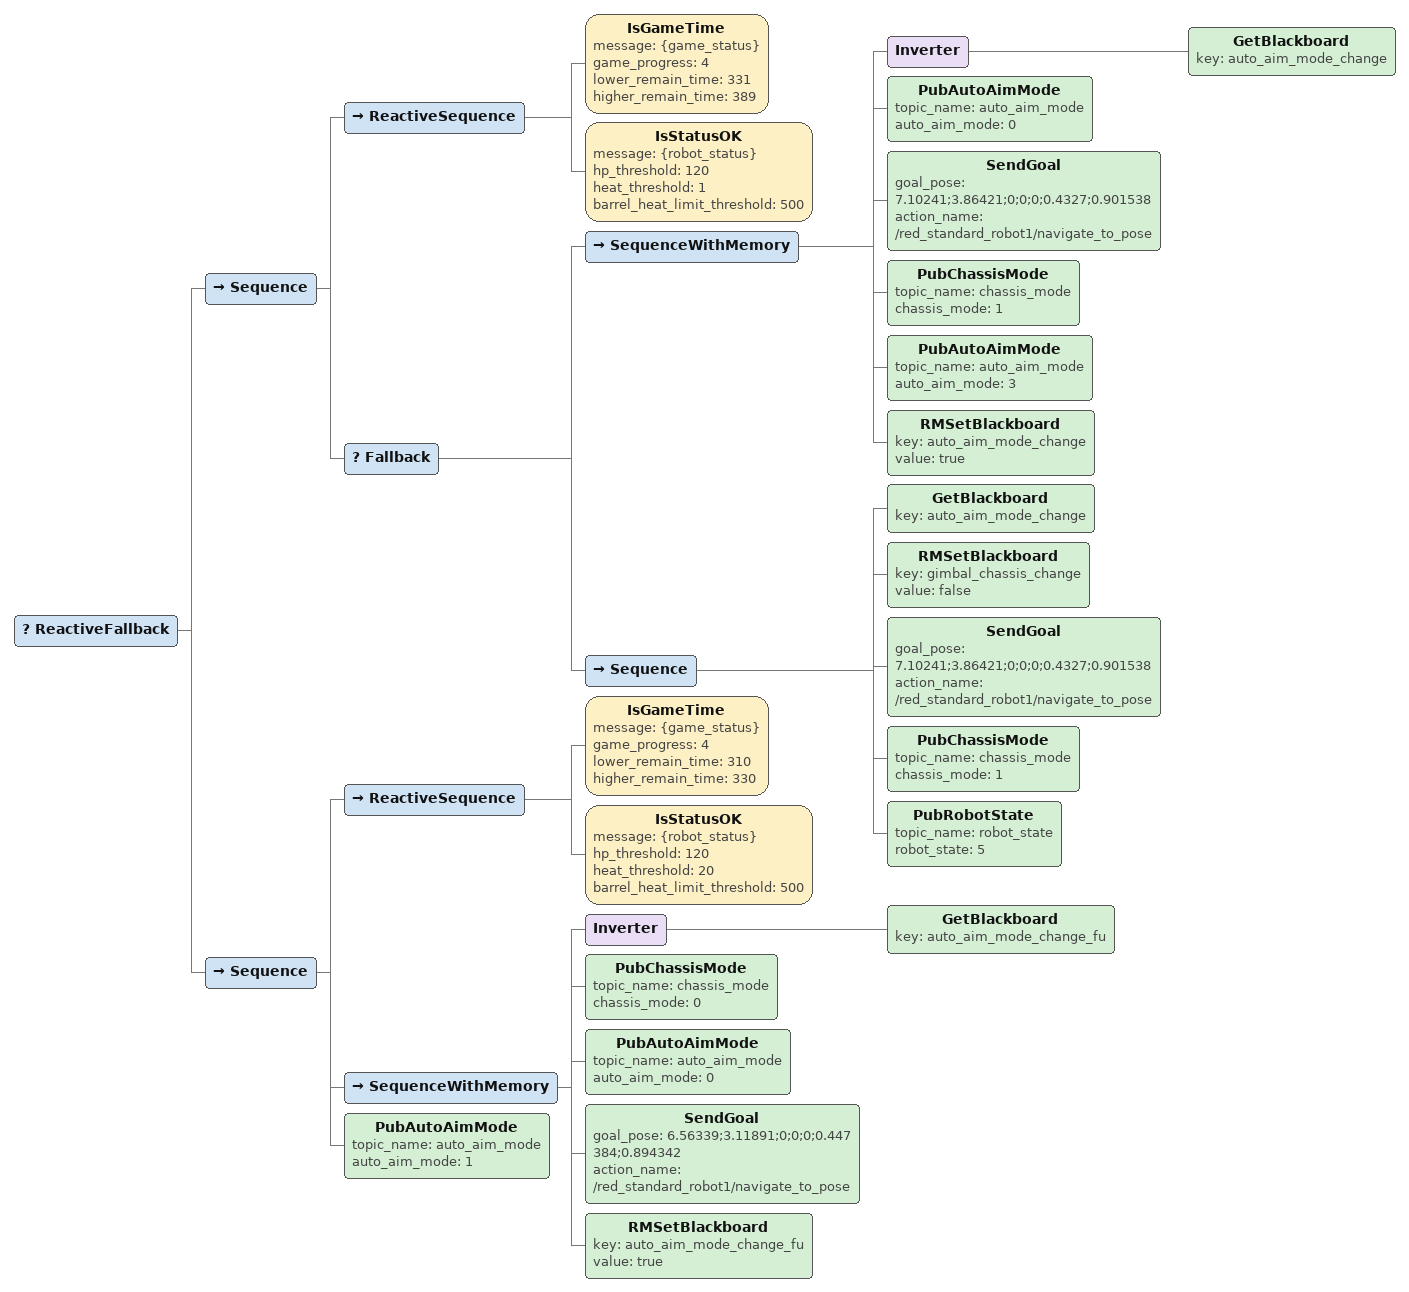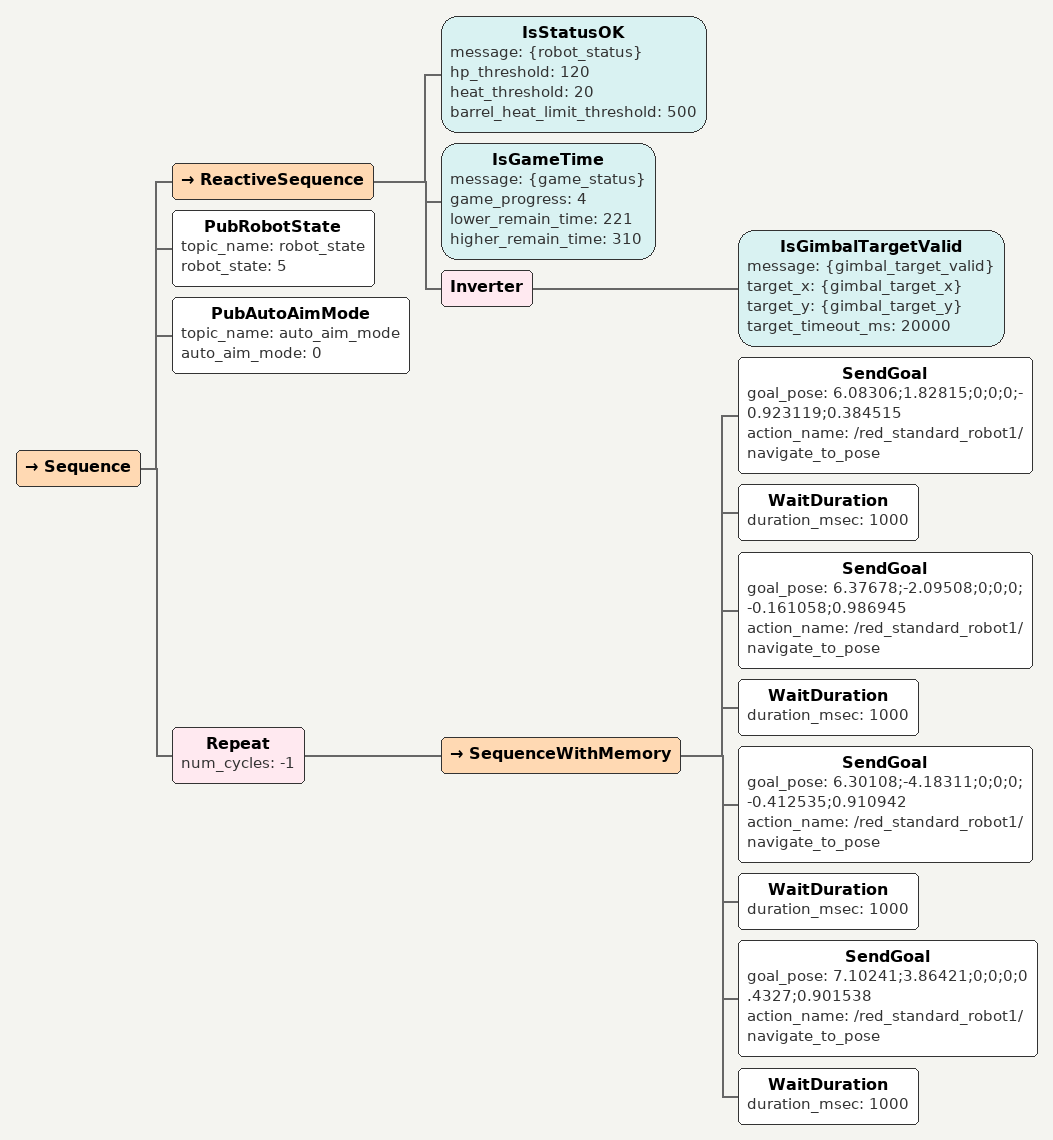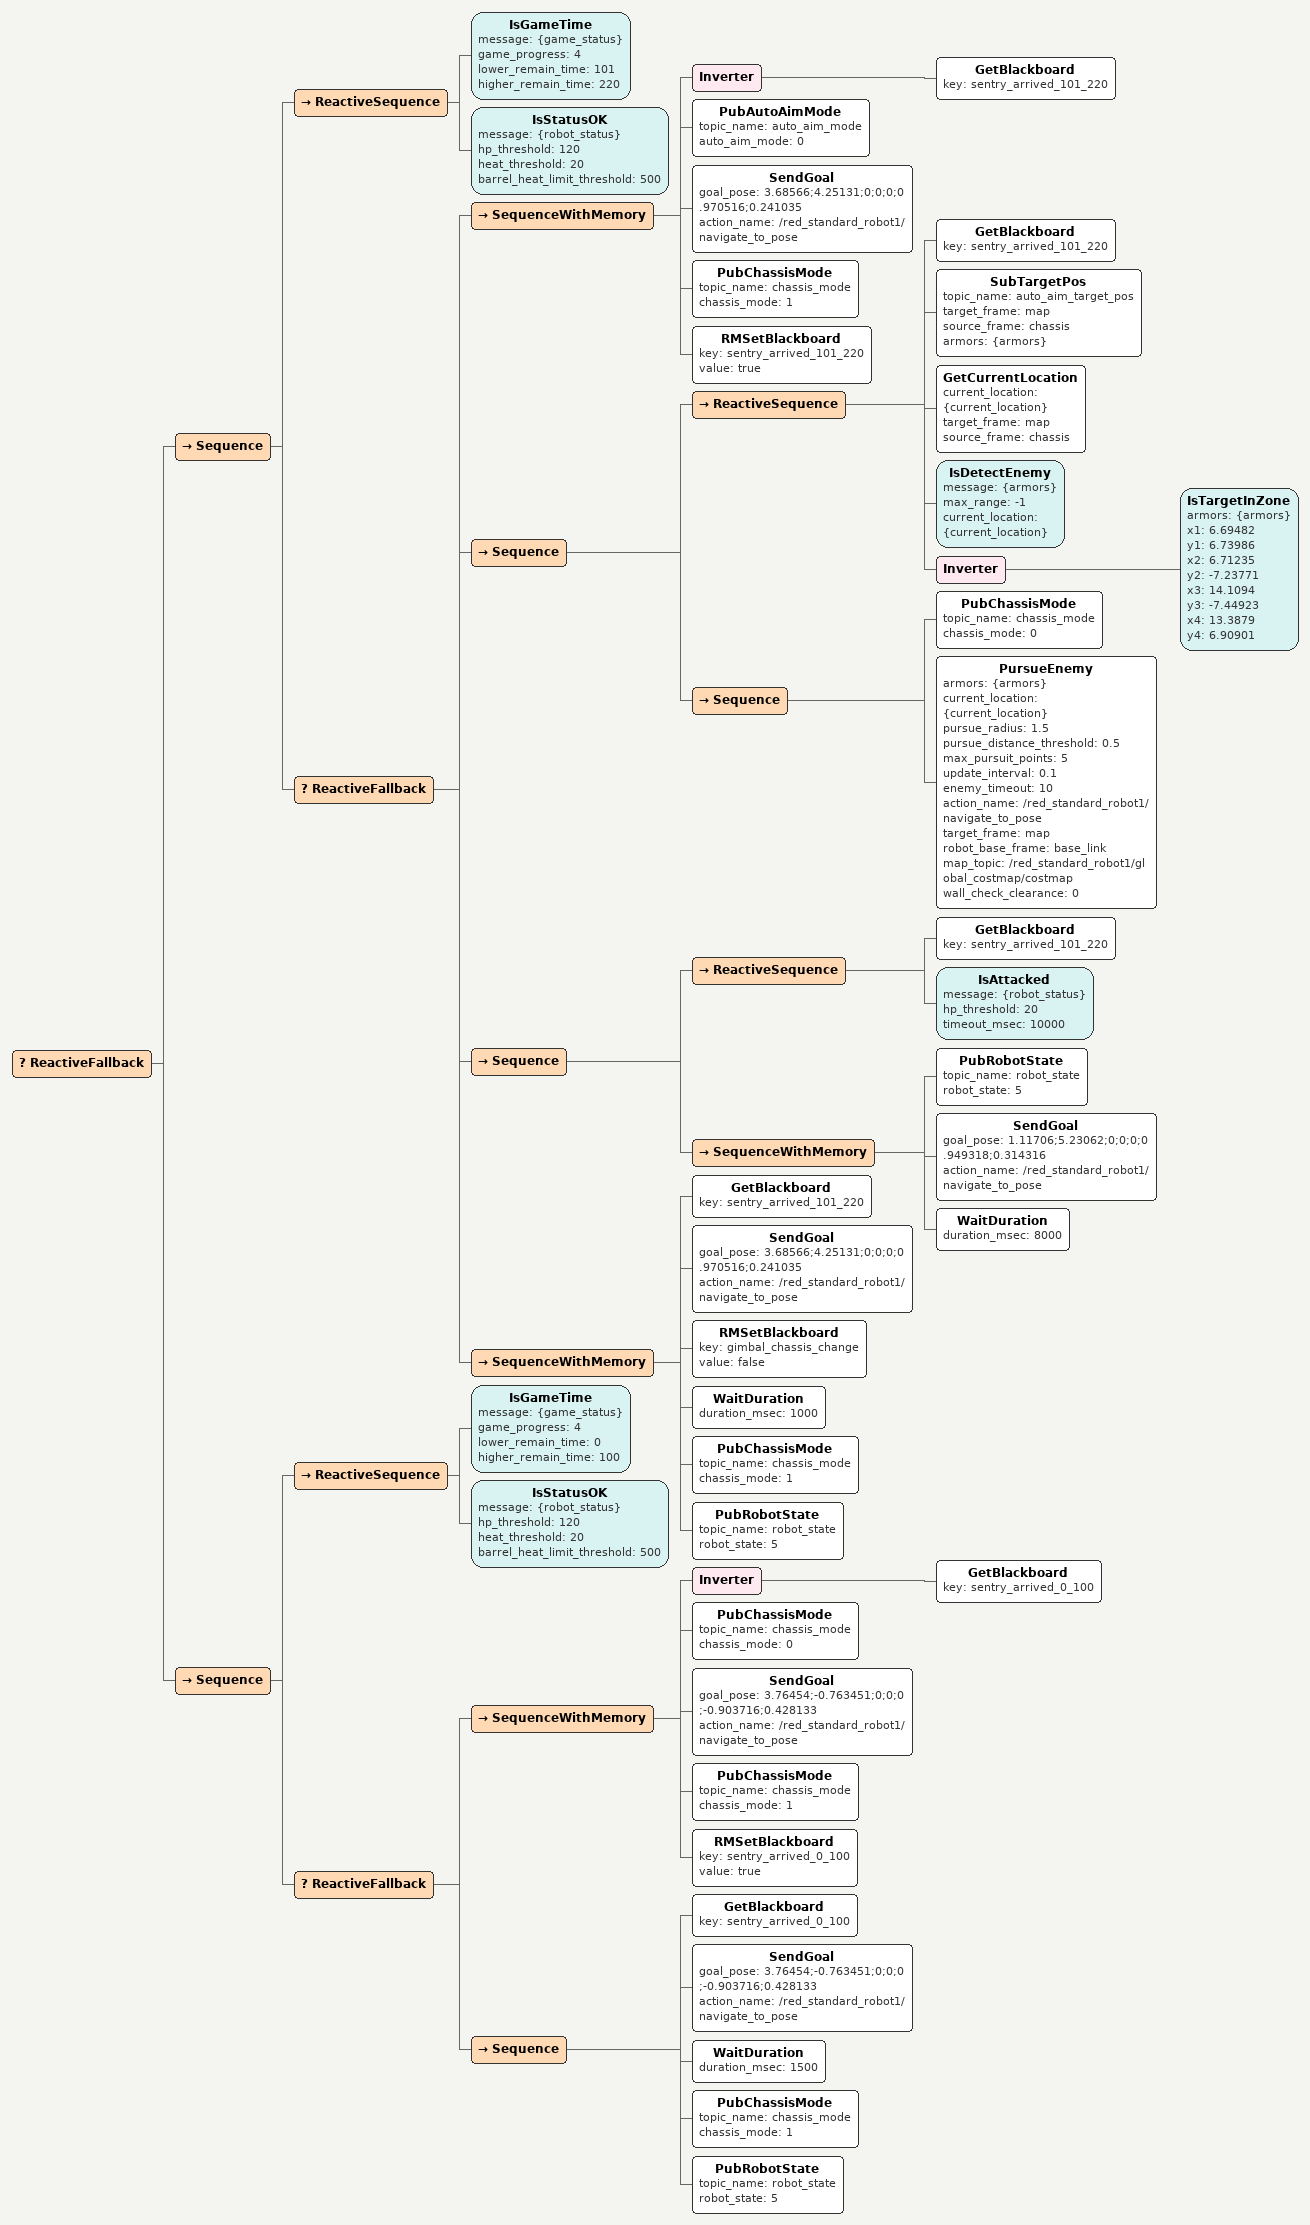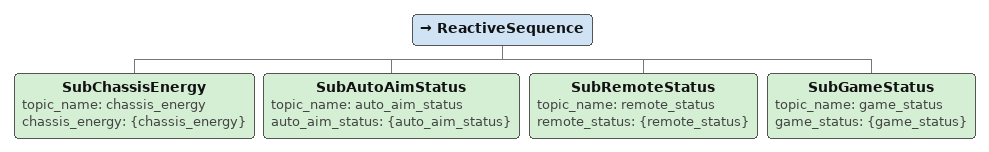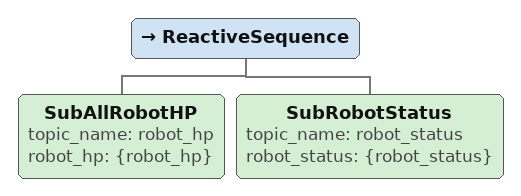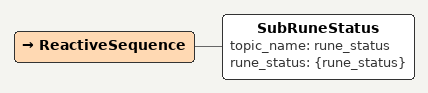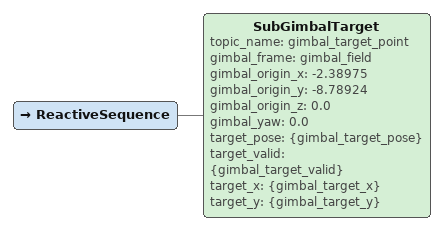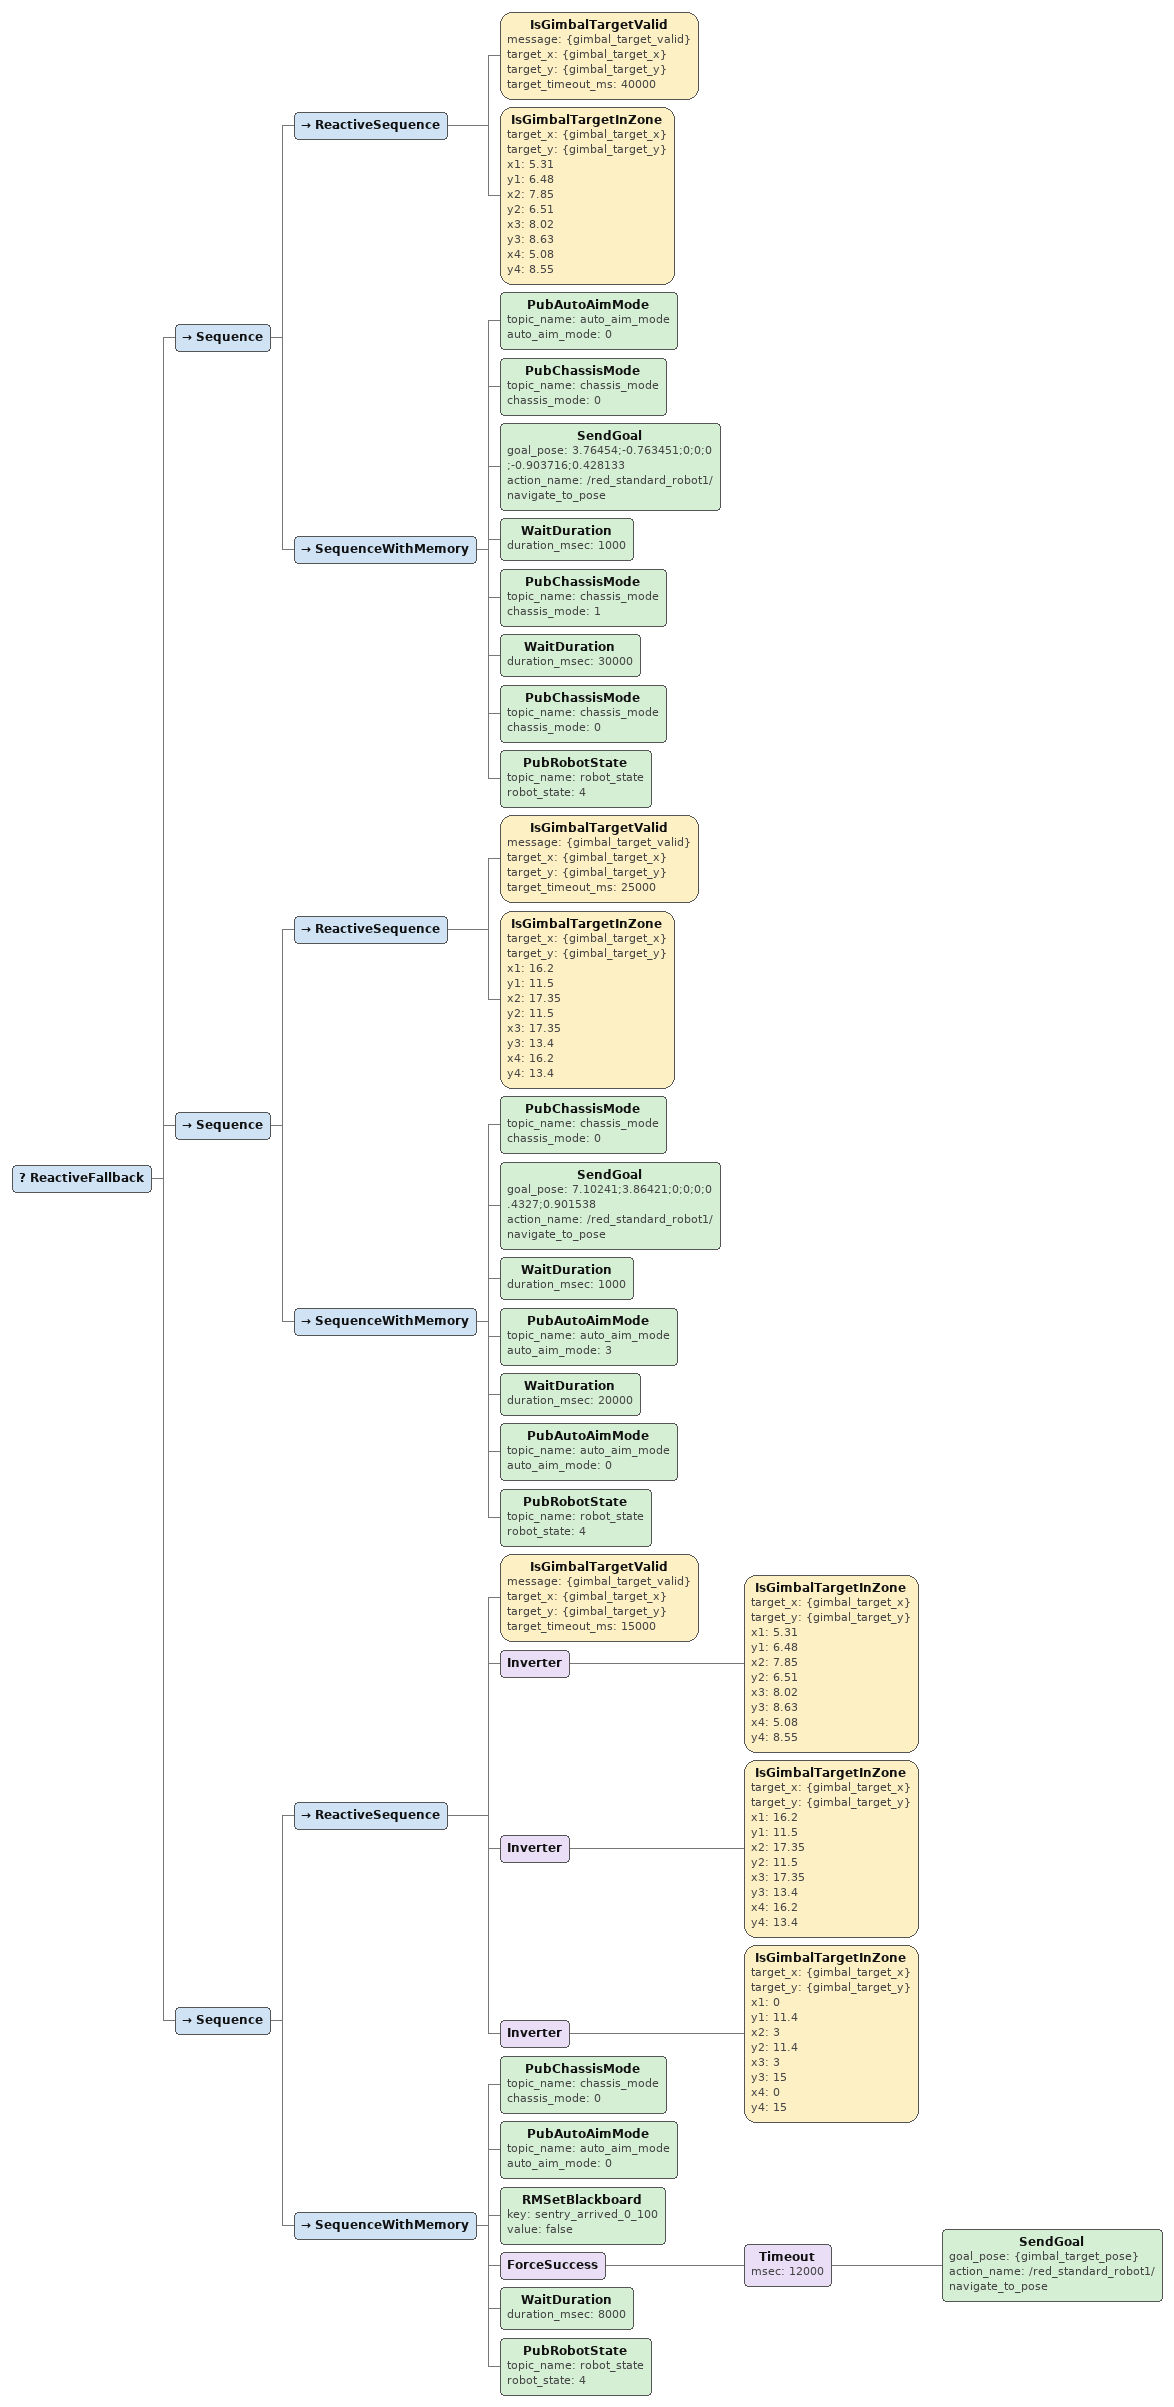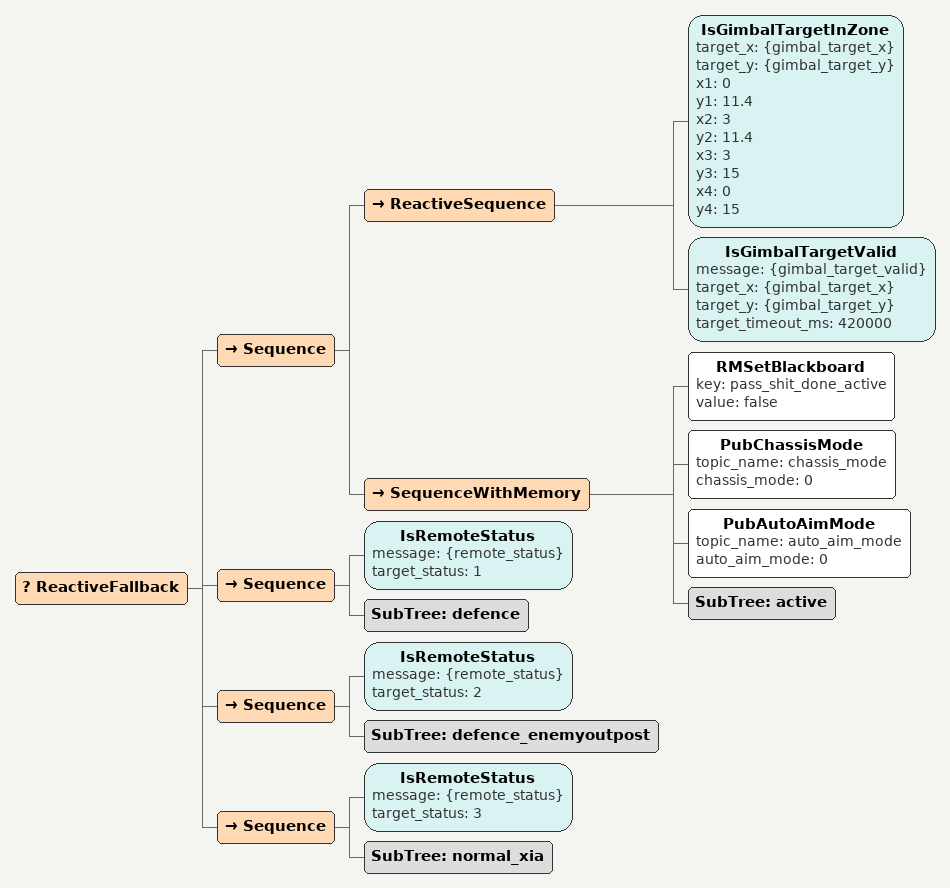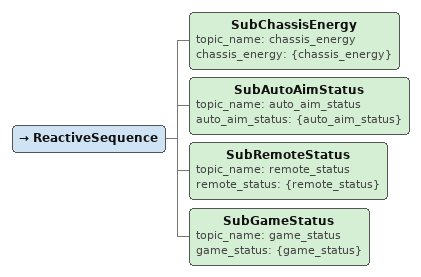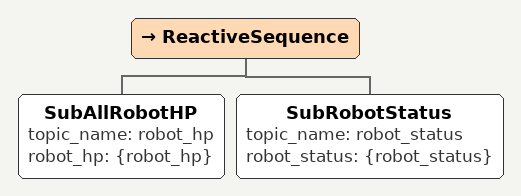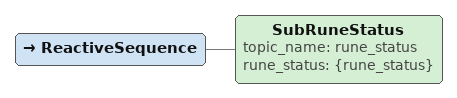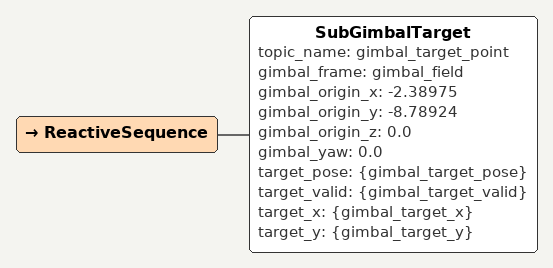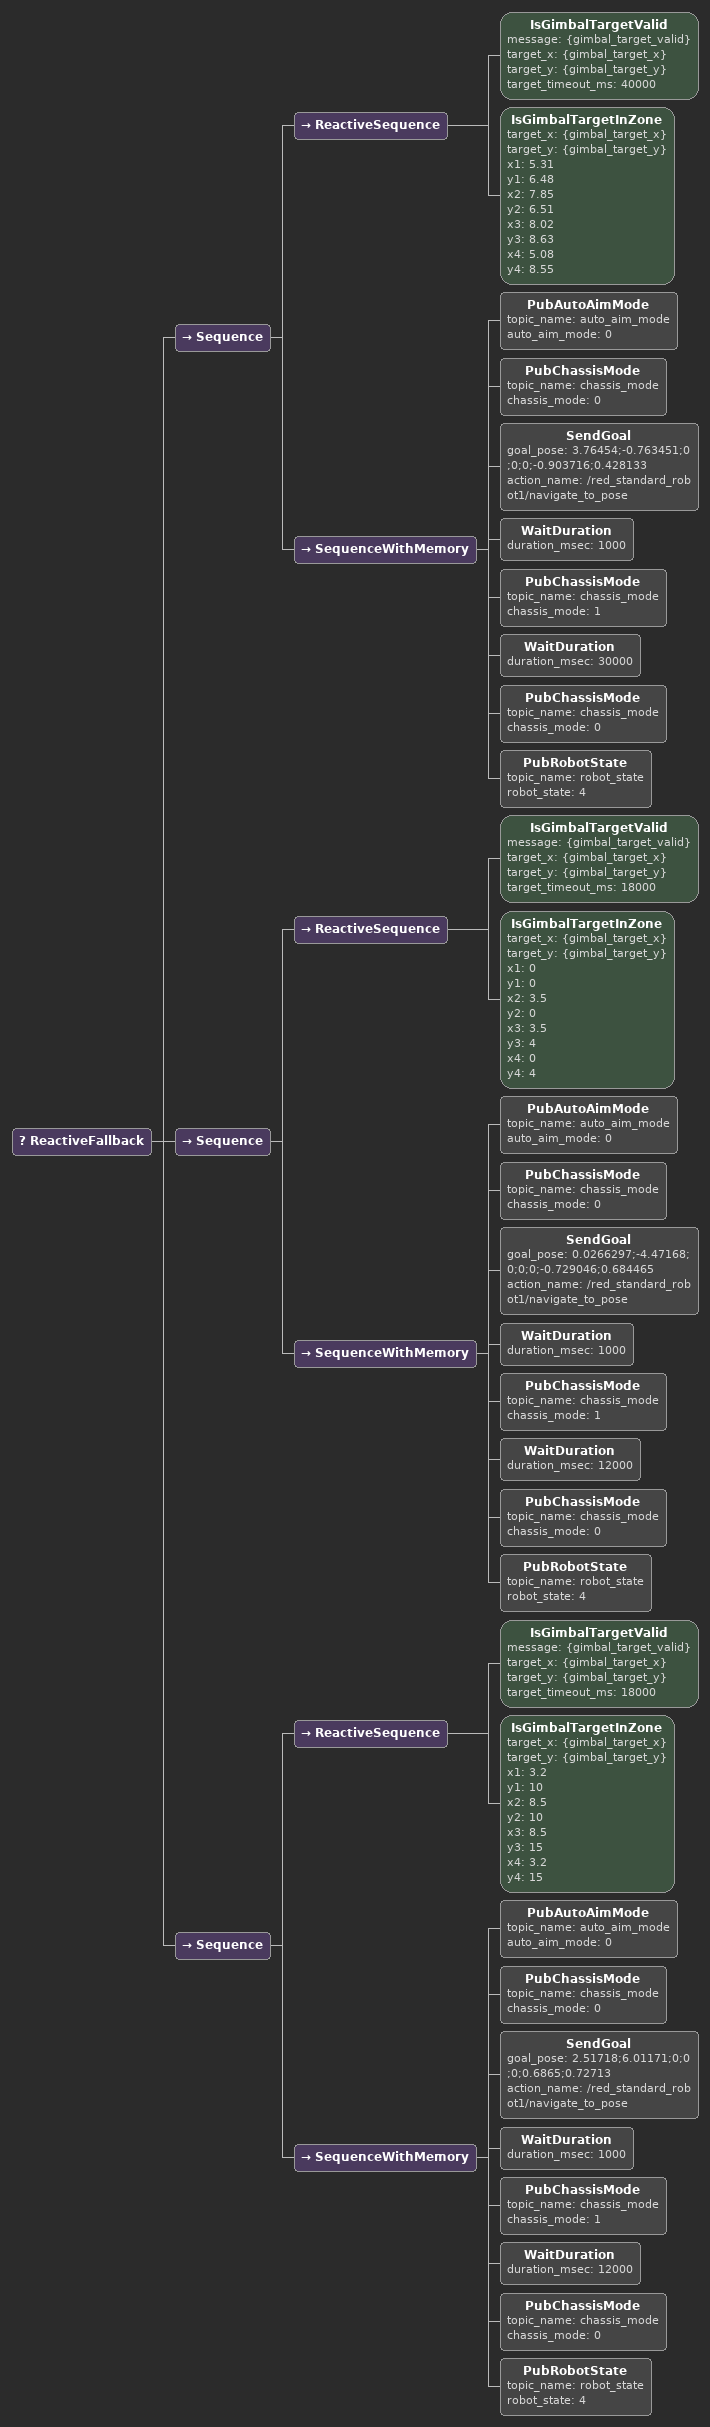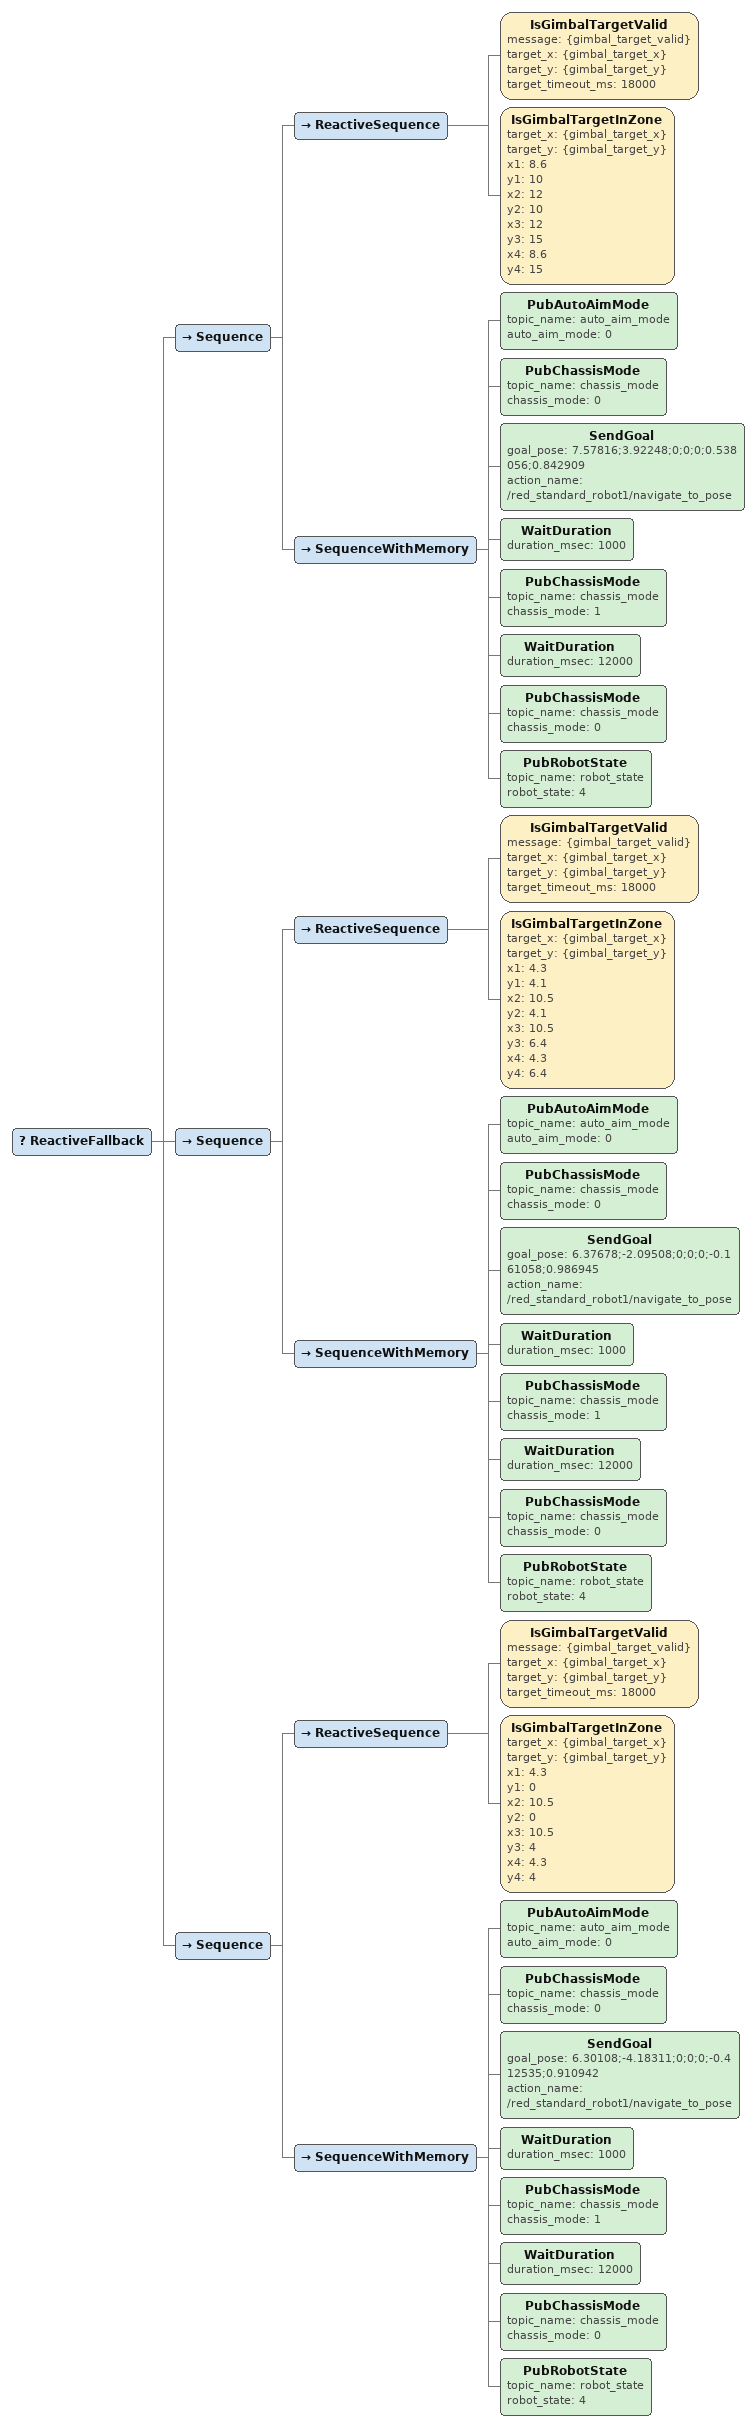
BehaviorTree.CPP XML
<ReactiveFallback>
  <Sequence>
    <ReactiveSequence>
      <IsGameTime message="{game_status}" game_progress="4" lower_remain_time="331" higher_remain_time="389"/>
      <IsStatusOK message="{robot_status}" hp_threshold="120" heat_threshold="1" barrel_heat_limit_threshold="500"/>
    </ReactiveSequence>
    <Fallback>
      <SequenceWithMemory>
        <Inverter>
          <GetBlackboard key="auto_aim_mode_change"/>
        </Inverter>
        <PubAutoAimMode topic_name="auto_aim_mode" auto_aim_mode="0"/>
        <SendGoal goal_pose="7.10241;3.86421;0;0;0;0.4327;0.901538" action_name="/red_standard_robot1/navigate_to_pose"/>
        <PubChassisMode topic_name="chassis_mode" chassis_mode="1"/>
        <PubAutoAimMode topic_name="auto_aim_mode" auto_aim_mode="3"/>
        <RMSetBlackboard key="auto_aim_mode_change" value="true"/>
      </SequenceWithMemory>
      <Sequence>
        <GetBlackboard key="auto_aim_mode_change"/>
        <RMSetBlackboard key="gimbal_chassis_change" value="false"/>
        <SendGoal goal_pose="7.10241;3.86421;0;0;0;0.4327;0.901538" action_name="/red_standard_robot1/navigate_to_pose"/>
        <PubChassisMode topic_name="chassis_mode" chassis_mode="1"/>
        <PubRobotState topic_name="robot_state" robot_state="5"/>
      </Sequence>
    </Fallback>
  </Sequence>
  <Sequence>
    <ReactiveSequence>
      <IsGameTime message="{game_status}" game_progress="4" lower_remain_time="310" higher_remain_time="330"/>
      <IsStatusOK message="{robot_status}" hp_threshold="120" heat_threshold="20" barrel_heat_limit_threshold="500"/>
    </ReactiveSequence>
    <SequenceWithMemory>
      <Inverter>
        <GetBlackboard key="auto_aim_mode_change_fu"/>
      </Inverter>
      <PubChassisMode topic_name="chassis_mode" chassis_mode="0"/>
      <PubAutoAimMode topic_name="auto_aim_mode" auto_aim_mode="0"/>
      <SendGoal goal_pose="6.56339;3.11891;0;0;0;0.447384;0.894342" action_name="/red_standard_robot1/navigate_to_pose"/>
      <RMSetBlackboard key="auto_aim_mode_change_fu" value="true"/>
    </SequenceWithMemory>
    <PubAutoAimMode topic_name="auto_aim_mode" auto_aim_mode="1"/>
  </Sequence>
</ReactiveFallback>

<Sequence>
  <ReactiveSequence>
    <IsStatusOK message="{robot_status}" hp_threshold="120" heat_threshold="20" barrel_heat_limit_threshold="500"/>
    <IsGameTime message="{game_status}" game_progress="4" lower_remain_time="221" higher_remain_time="310"/>
    <Inverter>
      <IsGimbalTargetValid message="{gimbal_target_valid}" target_x="{gimbal_target_x}" target_y="{gimbal_target_y}" target_timeout_ms="20000"/>
    </Inverter>
  </ReactiveSequence>
  <PubRobotState topic_name="robot_state" robot_state="5"/>
  <PubAutoAimMode topic_name="auto_aim_mode" auto_aim_mode="0"/>
  <Repeat num_cycles="-1">
    <SequenceWithMemory>
      <SendGoal goal_pose="6.08306;1.82815;0;0;0;-0.923119;0.384515" action_name="/red_standard_robot1/navigate_to_pose"/>
      <WaitDuration duration_msec="1000"/>
      <SendGoal goal_pose="6.37678;-2.09508;0;0;0;-0.161058;0.986945" action_name="/red_standard_robot1/navigate_to_pose"/>
      <WaitDuration duration_msec="1000"/>
      <SendGoal goal_pose="6.30108;-4.18311;0;0;0;-0.412535;0.910942" action_name="/red_standard_robot1/navigate_to_pose"/>
      <WaitDuration duration_msec="1000"/>
      <SendGoal goal_pose="7.10241;3.86421;0;0;0;0.4327;0.901538" action_name="/red_standard_robot1/navigate_to_pose"/>
      <WaitDuration duration_msec="1000"/>
    </SequenceWithMemory>
  </Repeat>
</Sequence>

<ReactiveFallback>
  <Sequence>
    <ReactiveSequence>
      <IsGameTime message="{game_status}" game_progress="4" lower_remain_time="101" higher_remain_time="220"/>
      <IsStatusOK message="{robot_status}" hp_threshold="120" heat_threshold="20" barrel_heat_limit_threshold="500"/>
    </ReactiveSequence>
    <ReactiveFallback>
      <SequenceWithMemory>
        <Inverter>
          <GetBlackboard key="sentry_arrived_101_220"/>
        </Inverter>
        <PubAutoAimMode topic_name="auto_aim_mode" auto_aim_mode="0"/>
        <SendGoal goal_pose="3.68566;4.25131;0;0;0;0.970516;0.241035" action_name="/red_standard_robot1/navigate_to_pose"/>
        <PubChassisMode topic_name="chassis_mode" chassis_mode="1"/>
        <RMSetBlackboard key="sentry_arrived_101_220" value="true"/>
      </SequenceWithMemory>
      <Sequence>
        <ReactiveSequence>
          <GetBlackboard key="sentry_arrived_101_220"/>
          <SubTargetPos topic_name="auto_aim_target_pos" target_frame="map" source_frame="chassis" armors="{armors}"/>
          <GetCurrentLocation current_location="{current_location}" target_frame="map" source_frame="chassis"/>
          <IsDetectEnemy message="{armors}" max_range="-1" current_location="{current_location}"/>
          <Inverter>
            <IsTargetInZone armors="{armors}" x1="6.69482" y1="6.73986" x2="6.71235" y2="-7.23771" x3="14.1094" y3="-7.44923" x4="13.3879" y4="6.90901"/>
          </Inverter>
        </ReactiveSequence>
        <Sequence>
          <PubChassisMode topic_name="chassis_mode" chassis_mode="0"/>
          <PursueEnemy armors="{armors}" current_location="{current_location}" pursue_radius="1.5" pursue_distance_threshold="0.5" max_pursuit_points="5" update_interval="0.1" enemy_timeout="10" action_name="/red_standard_robot1/navigate_to_pose" target_frame="map" robot_base_frame="base_link" map_topic="/red_standard_robot1/global_costmap/costmap" wall_check_clearance="0"/>
        </Sequence>
      </Sequence>
      <Sequence>
        <ReactiveSequence>
          <GetBlackboard key="sentry_arrived_101_220"/>
          <IsAttacked message="{robot_status}" hp_threshold="20" timeout_msec="10000"/>
        </ReactiveSequence>
        <SequenceWithMemory>
          <PubRobotState topic_name="robot_state" robot_state="5"/>
          <SendGoal goal_pose="1.11706;5.23062;0;0;0;0.949318;0.314316" action_name="/red_standard_robot1/navigate_to_pose"/>
          <WaitDuration duration_msec="8000"/>
        </SequenceWithMemory>
      </Sequence>
      <SequenceWithMemory>
        <GetBlackboard key="sentry_arrived_101_220"/>
        <SendGoal goal_pose="3.68566;4.25131;0;0;0;0.970516;0.241035" action_name="/red_standard_robot1/navigate_to_pose"/>
        <RMSetBlackboard key="gimbal_chassis_change" value="false"/>
        <WaitDuration duration_msec="1000"/>
        <PubChassisMode topic_name="chassis_mode" chassis_mode="1"/>
        <PubRobotState topic_name="robot_state" robot_state="5"/>
      </SequenceWithMemory>
    </ReactiveFallback>
  </Sequence>
  <Sequence>
    <ReactiveSequence>
      <IsGameTime message="{game_status}" game_progress="4" lower_remain_time="0" higher_remain_time="100"/>
      <IsStatusOK message="{robot_status}" hp_threshold="120" heat_threshold="20" barrel_heat_limit_threshold="500"/>
    </ReactiveSequence>
    <ReactiveFallback>
      <SequenceWithMemory>
        <Inverter>
          <GetBlackboard key="sentry_arrived_0_100"/>
        </Inverter>
        <PubChassisMode topic_name="chassis_mode" chassis_mode="0"/>
        <SendGoal goal_pose="3.76454;-0.763451;0;0;0;-0.903716;0.428133" action_name="/red_standard_robot1/navigate_to_pose"/>
        <PubChassisMode topic_name="chassis_mode" chassis_mode="1"/>
        <RMSetBlackboard key="sentry_arrived_0_100" value="true"/>
      </SequenceWithMemory>
      <Sequence>
        <GetBlackboard key="sentry_arrived_0_100"/>
        <SendGoal goal_pose="3.76454;-0.763451;0;0;0;-0.903716;0.428133" action_name="/red_standard_robot1/navigate_to_pose"/>
        <WaitDuration duration_msec="1500"/>
        <PubChassisMode topic_name="chassis_mode" chassis_mode="1"/>
        <PubRobotState topic_name="robot_state" robot_state="5"/>
      </Sequence>
    </ReactiveFallback>
  </Sequence>
</ReactiveFallback>

<ReactiveSequence>
  <SubChassisEnergy topic_name="chassis_energy" chassis_energy="{chassis_energy}"/>
  <SubAutoAimStatus topic_name="auto_aim_status" auto_aim_status="{auto_aim_status}"/>
  <SubRemoteStatus topic_name="remote_status" remote_status="{remote_status}"/>
  <SubGameStatus topic_name="game_status" game_status="{game_status}"/>
</ReactiveSequence>

<ReactiveSequence>
  <SubAllRobotHP topic_name="robot_hp" robot_hp="{robot_hp}"/>
  <SubRobotStatus topic_name="robot_status" robot_status="{robot_status}"/>
</ReactiveSequence>

<ReactiveSequence>
  <SubRuneStatus topic_name="rune_status" rune_status="{rune_status}"/>
</ReactiveSequence>

<ReactiveSequence>
  <SubGimbalTarget topic_name="gimbal_target_point" gimbal_frame="gimbal_field" gimbal_origin_x="-2.38975" gimbal_origin_y="-8.78924" gimbal_origin_z="0.0" gimbal_yaw="0.0" target_pose="{gimbal_target_pose}" target_valid="{gimbal_target_valid}" target_x="{gimbal_target_x}" target_y="{gimbal_target_y}"/>
</ReactiveSequence>

<ReactiveFallback>
  <Sequence>
    <ReactiveSequence>
      <IsGimbalTargetValid message="{gimbal_target_valid}" target_x="{gimbal_target_x}" target_y="{gimbal_target_y}" target_timeout_ms="40000"/>
      <IsGimbalTargetInZone target_x="{gimbal_target_x}" target_y="{gimbal_target_y}" x1="5.31" y1="6.48" x2="7.85" y2="6.51" x3="8.02" y3="8.63" x4="5.08" y4="8.55"/>
    </ReactiveSequence>
    <SequenceWithMemory>
      <PubAutoAimMode topic_name="auto_aim_mode" auto_aim_mode="0"/>
      <PubChassisMode topic_name="chassis_mode" chassis_mode="0"/>
      <SendGoal goal_pose="3.76454;-0.763451;0;0;0;-0.903716;0.428133" action_name="/red_standard_robot1/navigate_to_pose"/>
      <WaitDuration duration_msec="1000"/>
      <PubChassisMode topic_name="chassis_mode" chassis_mode="1"/>
      <WaitDuration duration_msec="30000"/>
      <PubChassisMode topic_name="chassis_mode" chassis_mode="0"/>
      <PubRobotState topic_name="robot_state" robot_state="4"/>
    </SequenceWithMemory>
  </Sequence>
  <Sequence>
    <ReactiveSequence>
      <IsGimbalTargetValid message="{gimbal_target_valid}" target_x="{gimbal_target_x}" target_y="{gimbal_target_y}" target_timeout_ms="25000"/>
      <IsGimbalTargetInZone target_x="{gimbal_target_x}" target_y="{gimbal_target_y}" x1="16.2" y1="11.5" x2="17.35" y2="11.5" x3="17.35" y3="13.4" x4="16.2" y4="13.4"/>
    </ReactiveSequence>
    <SequenceWithMemory>
      <PubChassisMode topic_name="chassis_mode" chassis_mode="0"/>
      <SendGoal goal_pose="7.10241;3.86421;0;0;0;0.4327;0.901538" action_name="/red_standard_robot1/navigate_to_pose"/>
      <WaitDuration duration_msec="1000"/>
      <PubAutoAimMode topic_name="auto_aim_mode" auto_aim_mode="3"/>
      <WaitDuration duration_msec="20000"/>
      <PubAutoAimMode topic_name="auto_aim_mode" auto_aim_mode="0"/>
      <PubRobotState topic_name="robot_state" robot_state="4"/>
    </SequenceWithMemory>
  </Sequence>
  <Sequence>
    <ReactiveSequence>
      <IsGimbalTargetValid message="{gimbal_target_valid}" target_x="{gimbal_target_x}" target_y="{gimbal_target_y}" target_timeout_ms="15000"/>
      <Inverter>
        <IsGimbalTargetInZone target_x="{gimbal_target_x}" target_y="{gimbal_target_y}" x1="5.31" y1="6.48" x2="7.85" y2="6.51" x3="8.02" y3="8.63" x4="5.08" y4="8.55"/>
      </Inverter>
      <Inverter>
        <IsGimbalTargetInZone target_x="{gimbal_target_x}" target_y="{gimbal_target_y}" x1="16.2" y1="11.5" x2="17.35" y2="11.5" x3="17.35" y3="13.4" x4="16.2" y4="13.4"/>
      </Inverter>
      <Inverter>
        <IsGimbalTargetInZone target_x="{gimbal_target_x}" target_y="{gimbal_target_y}" x1="0" y1="11.4" x2="3" y2="11.4" x3="3" y3="15" x4="0" y4="15"/>
      </Inverter>
    </ReactiveSequence>
    <SequenceWithMemory>
      <PubChassisMode topic_name="chassis_mode" chassis_mode="0"/>
      <PubAutoAimMode topic_name="auto_aim_mode" auto_aim_mode="0"/>
      <RMSetBlackboard key="sentry_arrived_0_100" value="false"/>
      <ForceSuccess>
        <Timeout msec="12000">
          <SendGoal goal_pose="{gimbal_target_pose}" action_name="/red_standard_robot1/navigate_to_pose"/>
        </Timeout>
      </ForceSuccess>
      <WaitDuration duration_msec="8000"/>
      <PubRobotState topic_name="robot_state" robot_state="4"/>
    </SequenceWithMemory>
  </Sequence>
</ReactiveFallback>

<ReactiveFallback>
  <Sequence>
    <ReactiveSequence>
      <IsGimbalTargetInZone target_x="{gimbal_target_x}" target_y="{gimbal_target_y}" x1="0" y1="11.4" x2="3" y2="11.4" x3="3" y3="15" x4="0" y4="15"/>
      <IsGimbalTargetValid message="{gimbal_target_valid}" target_x="{gimbal_target_x}" target_y="{gimbal_target_y}" target_timeout_ms="420000"/>
    </ReactiveSequence>
    <SequenceWithMemory>
      <RMSetBlackboard key="pass_shit_done_active" value="false"/>
      <PubChassisMode topic_name="chassis_mode" chassis_mode="0"/>
      <PubAutoAimMode topic_name="auto_aim_mode" auto_aim_mode="0"/>
      <SubTree ID="active"/>
    </SequenceWithMemory>
  </Sequence>
  <Sequence>
    <IsRemoteStatus message="{remote_status}" target_status="1"/>
    <SubTree ID="defence"/>
  </Sequence>
  <Sequence>
    <IsRemoteStatus message="{remote_status}" target_status="2"/>
    <SubTree ID="defence_enemyoutpost"/>
  </Sequence>
  <Sequence>
    <IsRemoteStatus message="{remote_status}" target_status="3"/>
    <SubTree ID="normal_xia"/>
  </Sequence>
</ReactiveFallback>

<ReactiveSequence>
  <SubChassisEnergy topic_name="chassis_energy" chassis_energy="{chassis_energy}"/>
  <SubAutoAimStatus topic_name="auto_aim_status" auto_aim_status="{auto_aim_status}"/>
  <SubRemoteStatus topic_name="remote_status" remote_status="{remote_status}"/>
  <SubGameStatus topic_name="game_status" game_status="{game_status}"/>
</ReactiveSequence>

<ReactiveSequence>
  <SubAllRobotHP topic_name="robot_hp" robot_hp="{robot_hp}"/>
  <SubRobotStatus topic_name="robot_status" robot_status="{robot_status}"/>
</ReactiveSequence>

<ReactiveSequence>
  <SubRuneStatus topic_name="rune_status" rune_status="{rune_status}"/>
</ReactiveSequence>

<ReactiveSequence>
  <SubGimbalTarget topic_name="gimbal_target_point" gimbal_frame="gimbal_field" gimbal_origin_x="-2.38975" gimbal_origin_y="-8.78924" gimbal_origin_z="0.0" gimbal_yaw="0.0" target_pose="{gimbal_target_pose}" target_valid="{gimbal_target_valid}" target_x="{gimbal_target_x}" target_y="{gimbal_target_y}"/>
</ReactiveSequence>

<ReactiveFallback>
  <Sequence>
    <ReactiveSequence>
      <IsGimbalTargetValid message="{gimbal_target_valid}" target_x="{gimbal_target_x}" target_y="{gimbal_target_y}" target_timeout_ms="40000"/>
      <IsGimbalTargetInZone target_x="{gimbal_target_x}" target_y="{gimbal_target_y}" x1="5.31" y1="6.48" x2="7.85" y2="6.51" x3="8.02" y3="8.63" x4="5.08" y4="8.55"/>
    </ReactiveSequence>
    <SequenceWithMemory>
      <PubAutoAimMode topic_name="auto_aim_mode" auto_aim_mode="0"/>
      <PubChassisMode topic_name="chassis_mode" chassis_mode="0"/>
      <SendGoal goal_pose="3.76454;-0.763451;0;0;0;-0.903716;0.428133" action_name="/red_standard_robot1/navigate_to_pose"/>
      <WaitDuration duration_msec="1000"/>
      <PubChassisMode topic_name="chassis_mode" chassis_mode="1"/>
      <WaitDuration duration_msec="30000"/>
      <PubChassisMode topic_name="chassis_mode" chassis_mode="0"/>
      <PubRobotState topic_name="robot_state" robot_state="4"/>
    </SequenceWithMemory>
  </Sequence>
  <Sequence>
    <ReactiveSequence>
      <IsGimbalTargetValid message="{gimbal_target_valid}" target_x="{gimbal_target_x}" target_y="{gimbal_target_y}" target_timeout_ms="18000"/>
      <IsGimbalTargetInZone target_x="{gimbal_target_x}" target_y="{gimbal_target_y}" x1="0" y1="0" x2="3.5" y2="0" x3="3.5" y3="4" x4="0" y4="4"/>
    </ReactiveSequence>
    <SequenceWithMemory>
      <PubAutoAimMode topic_name="auto_aim_mode" auto_aim_mode="0"/>
      <PubChassisMode topic_name="chassis_mode" chassis_mode="0"/>
      <SendGoal goal_pose="0.0266297;-4.47168;0;0;0;-0.729046;0.684465" action_name="/red_standard_robot1/navigate_to_pose"/>
      <WaitDuration duration_msec="1000"/>
      <PubChassisMode topic_name="chassis_mode" chassis_mode="1"/>
      <WaitDuration duration_msec="12000"/>
      <PubChassisMode topic_name="chassis_mode" chassis_mode="0"/>
      <PubRobotState topic_name="robot_state" robot_state="4"/>
    </SequenceWithMemory>
  </Sequence>
  <Sequence>
    <ReactiveSequence>
      <IsGimbalTargetValid message="{gimbal_target_valid}" target_x="{gimbal_target_x}" target_y="{gimbal_target_y}" target_timeout_ms="18000"/>
      <IsGimbalTargetInZone target_x="{gimbal_target_x}" target_y="{gimbal_target_y}" x1="3.2" y1="10" x2="8.5" y2="10" x3="8.5" y3="15" x4="3.2" y4="15"/>
    </ReactiveSequence>
    <SequenceWithMemory>
      <PubAutoAimMode topic_name="auto_aim_mode" auto_aim_mode="0"/>
      <PubChassisMode topic_name="chassis_mode" chassis_mode="0"/>
      <SendGoal goal_pose="2.51718;6.01171;0;0;0;0.6865;0.72713" action_name="/red_standard_robot1/navigate_to_pose"/>
      <WaitDuration duration_msec="1000"/>
      <PubChassisMode topic_name="chassis_mode" chassis_mode="1"/>
      <WaitDuration duration_msec="12000"/>
      <PubChassisMode topic_name="chassis_mode" chassis_mode="0"/>
      <PubRobotState topic_name="robot_state" robot_state="4"/>
    </SequenceWithMemory>
  </Sequence>
</ReactiveFallback>

<ReactiveFallback>
  <Sequence>
    <ReactiveSequence>
      <IsGimbalTargetValid message="{gimbal_target_valid}" target_x="{gimbal_target_x}" target_y="{gimbal_target_y}" target_timeout_ms="18000"/>
      <IsGimbalTargetInZone target_x="{gimbal_target_x}" target_y="{gimbal_target_y}" x1="8.6" y1="10" x2="12" y2="10" x3="12" y3="15" x4="8.6" y4="15"/>
    </ReactiveSequence>
    <SequenceWithMemory>
      <PubAutoAimMode topic_name="auto_aim_mode" auto_aim_mode="0"/>
      <PubChassisMode topic_name="chassis_mode" chassis_mode="0"/>
      <SendGoal goal_pose="7.57816;3.92248;0;0;0;0.538056;0.842909" action_name="/red_standard_robot1/navigate_to_pose"/>
      <WaitDuration duration_msec="1000"/>
      <PubChassisMode topic_name="chassis_mode" chassis_mode="1"/>
      <WaitDuration duration_msec="12000"/>
      <PubChassisMode topic_name="chassis_mode" chassis_mode="0"/>
      <PubRobotState topic_name="robot_state" robot_state="4"/>
    </SequenceWithMemory>
  </Sequence>
  <Sequence>
    <ReactiveSequence>
      <IsGimbalTargetValid message="{gimbal_target_valid}" target_x="{gimbal_target_x}" target_y="{gimbal_target_y}" target_timeout_ms="18000"/>
      <IsGimbalTargetInZone target_x="{gimbal_target_x}" target_y="{gimbal_target_y}" x1="4.3" y1="4.1" x2="10.5" y2="4.1" x3="10.5" y3="6.4" x4="4.3" y4="6.4"/>
    </ReactiveSequence>
    <SequenceWithMemory>
      <PubAutoAimMode topic_name="auto_aim_mode" auto_aim_mode="0"/>
      <PubChassisMode topic_name="chassis_mode" chassis_mode="0"/>
      <SendGoal goal_pose="6.37678;-2.09508;0;0;0;-0.161058;0.986945" action_name="/red_standard_robot1/navigate_to_pose"/>
      <WaitDuration duration_msec="1000"/>
      <PubChassisMode topic_name="chassis_mode" chassis_mode="1"/>
      <WaitDuration duration_msec="12000"/>
      <PubChassisMode topic_name="chassis_mode" chassis_mode="0"/>
      <PubRobotState topic_name="robot_state" robot_state="4"/>
    </SequenceWithMemory>
  </Sequence>
  <Sequence>
    <ReactiveSequence>
      <IsGimbalTargetValid message="{gimbal_target_valid}" target_x="{gimbal_target_x}" target_y="{gimbal_target_y}" target_timeout_ms="18000"/>
      <IsGimbalTargetInZone target_x="{gimbal_target_x}" target_y="{gimbal_target_y}" x1="4.3" y1="0" x2="10.5" y2="0" x3="10.5" y3="4" x4="4.3" y4="4"/>
    </ReactiveSequence>
    <SequenceWithMemory>
      <PubAutoAimMode topic_name="auto_aim_mode" auto_aim_mode="0"/>
      <PubChassisMode topic_name="chassis_mode" chassis_mode="0"/>
      <SendGoal goal_pose="6.30108;-4.18311;0;0;0;-0.412535;0.910942" action_name="/red_standard_robot1/navigate_to_pose"/>
      <WaitDuration duration_msec="1000"/>
      <PubChassisMode topic_name="chassis_mode" chassis_mode="1"/>
      <WaitDuration duration_msec="12000"/>
      <PubChassisMode topic_name="chassis_mode" chassis_mode="0"/>
      <PubRobotState topic_name="robot_state" robot_state="4"/>
    </SequenceWithMemory>
  </Sequence>
</ReactiveFallback>
